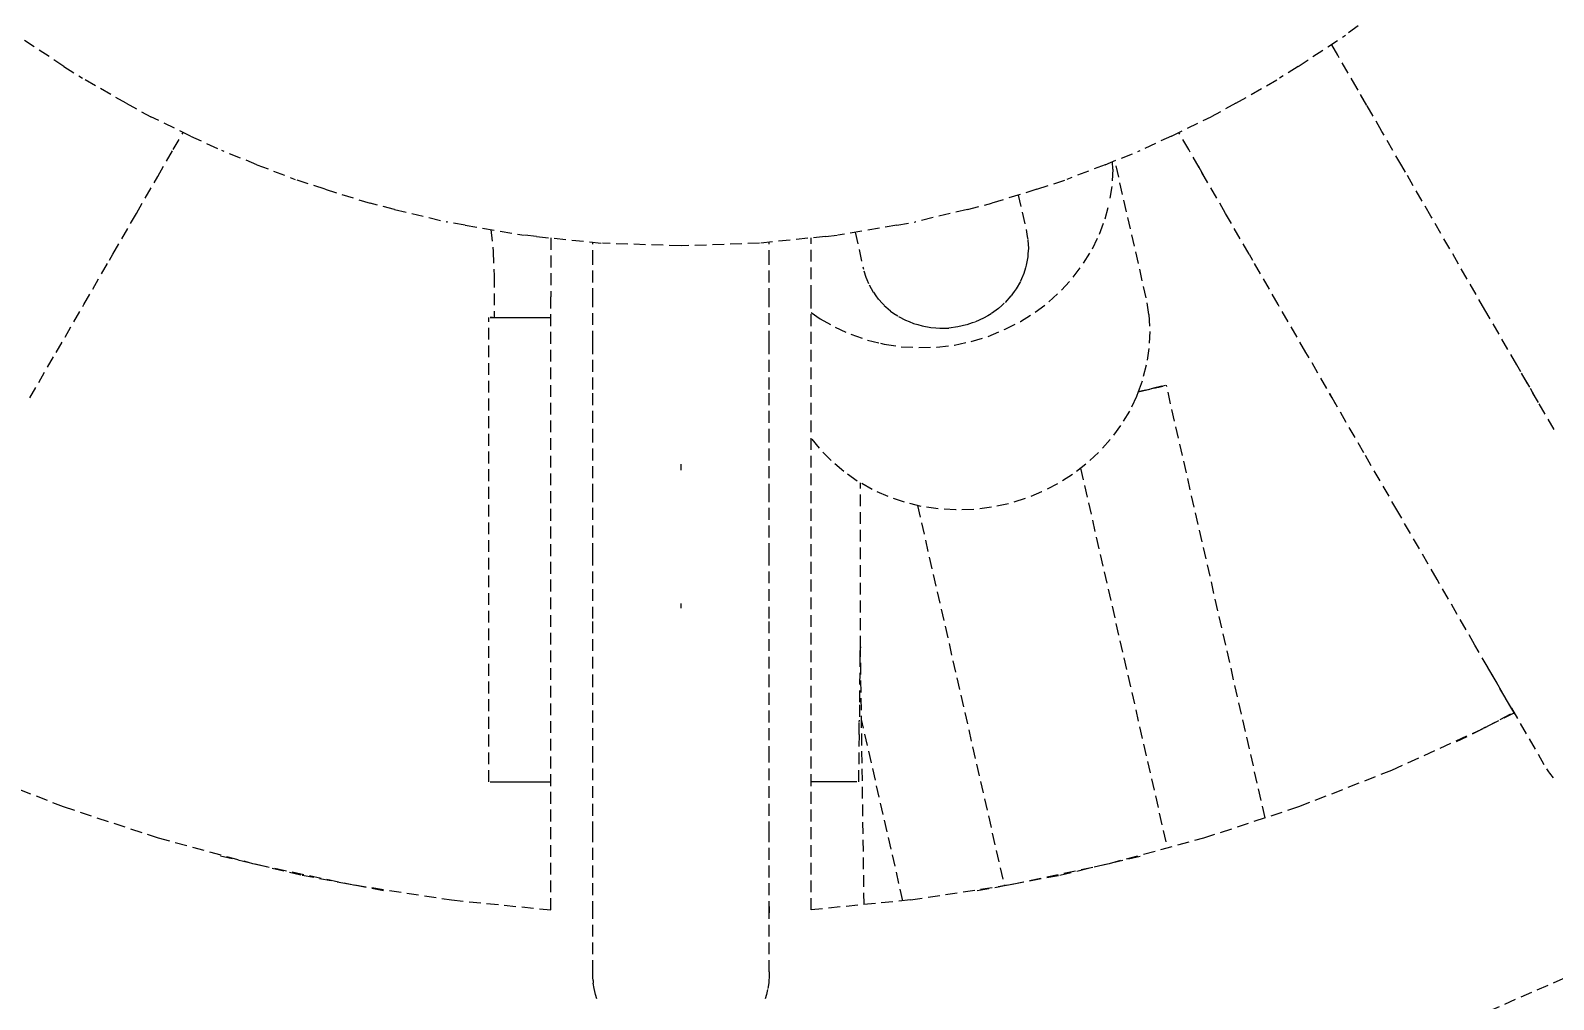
# Model space of a CAD drawing. Header units: millimetres. Extents: x -3111 to 2953, y -2449 to 2811.
# Drawn here: x 252.9 to 416.8, y -23.8 to 80.5 of the extents above; entities that cross this region are included whole.
import ezdxf

# ---------------------------------------------------------------- set-up
doc = ezdxf.new("R2010")
doc.units = ezdxf.units.MM
doc.linetypes.add('HIDDEN', pattern=[1.905, 1.27, -0.635])
for name, color, linetype in [('DIKOM_ЗОНА', 90, 'Continuous'), ('DIKOM_ОБЪЕКТ', 7, 'Continuous'), ('DIKOM_РАЗМЕР_ЗОНА', 7, 'Continuous'), ('DIKOM_РАЗМЕР_ОБЪЕКТА', 7, 'Continuous')]:
    doc.layers.add(name, color=color, linetype=linetype)
doc.styles.add('style1', font='arialbd.ttf', dxfattribs={"width": 0.8})
doc.dimstyles.new('1-50', dxfattribs={"dimtxt": 300, "dimasz": 200, "dimexe": 100, "dimexo": 0, "dimgap": 100, "dimtad": 1, "dimtxsty": 'style1', "dimcen": 200, "dimclrd": 7, "dimclre": 7, "dimclrt": 7, "dimadec": 1, "dimazin": 2, "dimtfac": 1, "dimtmove": 0, "dimatfit": 2, "dimfxl": 0, "dimlwd": 25, "dimlwe": 18, "dimarcsym": 0})

# ---------------------------------------------------------------- blocks, each defined once
blk = doc.blocks.new('*D0')
at = {"layer": 'Defpoints', "color": 0, "transparency": 16777216}
for p in [(1362.98, 623.05), (-717.19, -260.39)]:
    blk.add_point(p, dxfattribs=at)
at = {"layer": 'DIKOM_РАЗМЕР_ОБЪЕКТА', "color": 7, "lineweight": 25, "transparency": 16777216}
for p, q in [((1362.98, 623.05), (2780.32, 1224.99)), ((-533.11, -182.21), (1178.9, 544.87))]:
    blk.add_line(p, q, dxfattribs=at)
at = {"layer": 'DIKOM_РАЗМЕР_ОБЪЕКТА', "color": 7, "transparency": 16777216}
for points in [[(1165.87, 575.55), (1191.93, 514.19), (1362.98, 623.05)], [(-546.14, -151.53), (-520.08, -212.89), (-717.19, -260.39)]]:
    blk.add_solid(points, dxfattribs=at)
at = {"layer": 'DIKOM_РАЗМЕР_ОБЪЕКТА', "color": 7, "transparency": 16777216, "insert": (2050.93, 1228.64), "char_height": 300, "attachment_point": 5, "rotation": 23.0107, "style": 'style1'}
blk.add_mtext('{\\fArial|b0|i0|c204|p34;\\H1.16667x;∅2260}', dxfattribs=at)
blk = doc.blocks.new('*D1')
at = {"layer": 'Defpoints', "color": 0, "transparency": 16777216}
for p in [(302.22, 2811.22), (-2635.43, -2447.87), (386.74, -2447.87)]:
    blk.add_point(p, dxfattribs=at)
at = {"layer": 'DIKOM_РАЗМЕР_ЗОНА', "color": 7, "lineweight": 18, "transparency": 16777216}
for p, q in [((302.22, 2811.22), (-2735.43, 2811.22)), ((386.74, -2447.87), (-2735.43, -2447.87))]:
    blk.add_line(p, q, dxfattribs=at)
at = {"layer": 'DIKOM_РАЗМЕР_ЗОНА', "color": 7, "lineweight": 25, "transparency": 16777216}
blk.add_line((-2635.43, 2611.22), (-2635.43, -2247.87), dxfattribs=at)
at = {"layer": 'DIKOM_РАЗМЕР_ЗОНА', "color": 7, "transparency": 16777216}
for points in [[(-2668.76, 2611.22), (-2602.09, 2611.22), (-2635.43, 2811.22)], [(-2668.76, -2247.87), (-2602.09, -2247.87), (-2635.43, -2447.87)]]:
    blk.add_solid(points, dxfattribs=at)
at = {"layer": 'DIKOM_РАЗМЕР_ЗОНА', "color": 7, "transparency": 16777216, "insert": (-2914.13, 265.93), "char_height": 300, "attachment_point": 5, "rotation": 90, "style": 'style1'}
blk.add_mtext('{\\fArial|b0|i0|c204|p34;\\H1.16667x;5260}', dxfattribs=at)

msp = doc.modelspace()

# ---------------------------------------------------------------- linework, layer by layer
at = {"layer": 'DIKOM_ЗОНА', "color": 3, "lineweight": 15}
msp.add_circle((322.894, 181.327), 2629.975, dxfattribs=at)
at = {"layer": 'DIKOM_ОБЪЕКТ', "color": 7, "linetype": 'HIDDEN', "lineweight": 15}
for p, q in [((395.758, 81.038), (394.403, 80.021)), ((256.471, 76.66), (251.385, 80.021)), ((389.317, 76.66), (394.403, 80.021)), ((393.587, 77.865), (392.912, 79.036)), ((395.65, 74.293), (393.587, 77.865)), ((256.471, 76.66), (258.465, 75.377)), ((389.317, 76.66), (387.323, 75.377)), ((263.175, 72.696), (258.465, 75.377)), ((382.614, 72.696), (387.323, 75.377)), ((396.71, 72.456), (395.65, 74.293)), ((263.175, 72.696), (265.846, 71.228)), ((382.614, 72.696), (379.942, 71.228)), ((398.332, 69.647), (396.04, 73.617)), ((270.113, 69.161), (265.846, 71.228)), ((375.675, 69.161), (379.942, 71.228)), ((268.248, 67.693), (269.318, 69.546)), ((270.113, 69.161), (273.492, 67.591)), ((375.675, 69.161), (372.296, 67.591)), ((377.54, 67.693), (376.47, 69.546)), ((400.471, 65.943), (398.332, 69.647)), ((266.578, 64.801), (268.248, 67.693)), ((277.26, 66.068), (273.492, 67.591)), ((368.528, 66.068), (372.296, 67.591)), ((379.6, 64.125), (377.54, 67.693)), ((277.26, 66.068), (281.369, 64.485)), ((368.528, 66.068), (364.419, 64.485)), ((369.38, 65.587), (369.259, 63.736)), ((369.38, 65.587), (369.328, 66.391)), ((372.966, 51.722), (369.593, 66.498)), ((379.21, 64.801), (378.243, 66.476)), ((400.855, 65.278), (400.471, 65.943)), ((264.283, 60.826), (266.578, 64.801)), ((284.588, 63.43), (281.369, 64.485)), ((361.201, 63.43), (364.419, 64.485)), ((381.505, 60.826), (379.21, 64.801)), ((403.606, 60.512), (400.855, 65.278)), ((284.588, 63.43), (289.439, 61.923)), ((361.201, 63.43), (356.349, 61.923)), ((359.178, 62.802), (360.082, 58.843)), ((369.259, 63.736), (368.977, 61.952)), ((261.758, 56.451), (264.283, 60.826)), ((292.066, 61.257), (289.439, 61.923)), ((292.066, 61.257), (297.665, 59.919)), ((353.722, 61.257), (348.123, 59.919)), ((353.722, 61.257), (356.349, 61.923)), ((368.536, 60.235), (368.977, 61.952)), ((384.031, 56.451), (381.505, 60.826)), ((299.666, 59.559), (297.665, 59.919)), ((299.666, 59.559), (306.009, 58.48)), ((302.426, 59.089), (302.681, 56.735)), ((346.122, 59.559), (339.779, 58.48)), ((346.122, 59.559), (348.123, 59.919)), ((367.934, 58.586), (368.536, 60.235)), ((406.583, 55.356), (403.606, 60.512)), ((307.357, 58.34), (306.009, 58.48)), ((307.357, 58.34), (314.432, 57.614)), ((308.894, 58.183), (308.894, 51.825)), ((313.403, 55.606), (313.403, 57.72)), ((322.894, 57.325), (314.432, 57.614)), ((331.356, 57.614), (322.894, 57.325)), ((338.431, 58.34), (331.356, 57.614)), ((332.386, 55.606), (332.386, 57.72)), ((336.894, 51.825), (336.894, 58.183)), ((338.431, 58.34), (339.779, 58.48)), ((341.629, 58.795), (342.533, 54.836)), ((360.081, 58.845), (360.164, 58.35)), ((360.164, 58.35), (360.22, 58.018)), ((360.231, 57.951), (360.275, 57.059)), ((367.171, 57.001), (367.934, 58.586)), ((258.623, 51.021), (261.374, 55.786)), ((261.374, 55.786), (261.758, 56.451)), ((302.681, 56.735), (302.775, 54.103)), ((360.216, 56.138), (360.056, 55.265)), ((360.239, 56.485), (360.217, 56.15)), ((360.259, 56.791), (360.239, 56.485)), ((360.276, 57.046), (360.259, 56.791)), ((366.221, 55.453), (367.171, 57.001)), ((384.031, 56.451), (384.415, 55.786)), ((387.166, 51.021), (384.415, 55.786)), ((302.775, 54.103), (302.775, 49.615)), ((313.403, 51.49), (313.403, 55.606)), ((332.386, 51.49), (332.386, 55.606)), ((342.588, 54.648), (342.785, 53.969)), ((359.784, 54.36), (359.539, 53.791)), ((359.972, 54.981), (359.787, 54.371)), ((360.051, 55.24), (359.972, 54.981)), ((365.103, 53.96), (366.221, 55.453)), ((409.412, 50.455), (406.583, 55.356)), ((342.79, 53.96), (342.902, 53.694)), ((342.902, 53.694), (343.072, 53.289)), ((343.143, 53.124), (343.586, 52.343)), ((358.955, 52.696), (358.746, 52.407)), ((359.417, 53.509), (358.961, 52.706)), ((359.539, 53.791), (359.427, 53.53)), ((362.485, 51.295), (363.847, 52.562)), ((363.847, 52.562), (365.103, 53.96)), ((255.645, 45.864), (258.623, 51.021)), ((308.894, -14.175), (308.894, 51.825)), ((313.403, 46.91), (313.403, 51.49)), ((332.386, 46.91), (332.386, 51.49)), ((336.894, -14.175), (336.894, 51.825)), ((343.594, 52.332), (343.87, 51.954)), ((343.87, 51.954), (344.124, 51.605)), ((344.132, 51.596), (344.575, 51.114)), ((344.575, 51.114), (344.747, 50.928)), ((344.756, 50.92), (344.939, 50.761)), ((357.431, 50.922), (357.068, 50.595)), ((357.683, 51.149), (357.431, 50.922)), ((358.404, 51.933), (357.777, 51.235)), ((358.572, 52.166), (358.411, 51.943)), ((358.746, 52.407), (358.572, 52.166)), ((361.028, 50.183), (362.485, 51.295)), ((373.247, 49.955), (372.966, 51.722)), ((390.143, 45.864), (387.166, 51.021)), ((302.216, -0.386), (302.216, 49.615)), ((302.338, 49.615), (302.62, 49.615)), ((302.62, 49.615), (302.338, 49.615)), ((302.62, 49.615), (303.064, 49.615)), ((303.064, 49.615), (303.667, 49.615)), ((303.667, 49.615), (304.434, 49.615)), ((304.434, 49.615), (305.386, 49.615)), ((305.386, 49.615), (306.508, 49.615)), ((306.508, 49.615), (307.769, 49.615)), ((307.769, 49.615), (308.894, 49.615)), ((336.894, 50.164), (337.871, 49.477)), ((337.871, 49.477), (339.472, 48.575)), ((344.939, 50.761), (345.447, 50.32)), ((345.456, 50.314), (345.816, 50.064)), ((345.816, 50.064), (346.215, 49.789)), ((346.315, 49.734), (347.043, 49.34)), ((347.054, 49.335), (347.455, 49.17)), ((355.445, 49.533), (354.571, 49.137)), ((355.905, 49.8), (355.456, 49.539)), ((356.281, 50.02), (355.905, 49.8)), ((357.059, 50.587), (356.307, 50.039)), ((357.715, 48.309), (359.427, 49.183)), ((359.427, 49.183), (361.028, 50.183)), ((373.247, 49.955), (373.369, 48.112)), ((412.84, 44.519), (409.412, 50.455)), ((339.472, 48.575), (341.184, 47.805)), ((341.184, 47.805), (342.961, 47.189)), ((347.455, 49.17), (347.921, 48.979)), ((347.933, 48.976), (348.375, 48.846)), ((348.375, 48.846), (348.839, 48.711)), ((348.851, 48.708), (349.785, 48.538)), ((349.798, 48.536), (350.319, 48.495)), ((350.319, 48.495), (350.75, 48.461)), ((350.762, 48.461), (351.721, 48.483)), ((352.687, 48.604), (351.733, 48.485)), ((353.146, 48.709), (352.699, 48.607)), ((353.638, 48.821), (353.146, 48.709)), ((354.244, 49.025), (353.649, 48.825)), ((354.14, 47.028), (355.938, 47.584)), ((354.56, 49.131), (354.244, 49.025)), ((355.938, 47.584), (357.715, 48.309)), ((373.369, 48.112), (373.247, 46.261)), ((313.403, 41.87), (313.403, 46.91)), ((332.386, 41.87), (332.386, 46.91)), ((342.961, 47.189), (344.371, 46.839)), ((344.371, 46.839), (344.759, 46.742)), ((344.759, 46.742), (346.586, 46.474)), ((346.586, 46.474), (348.486, 46.37)), ((348.486, 46.37), (350.412, 46.429)), ((350.412, 46.429), (352.313, 46.649)), ((352.313, 46.649), (354.14, 47.028)), ((373.247, 46.261), (372.966, 44.477)), ((252.816, 40.964), (255.645, 45.864)), ((372.966, 44.477), (372.524, 42.76)), ((393.345, 40.319), (390.143, 45.864)), ((415.187, 40.452), (412.84, 44.519)), ((372.524, 42.76), (372.112, 41.628)), ((416.85, 37.573), (413.207, 43.881)), ((313.403, 36.373), (313.403, 41.87)), ((332.386, 36.373), (332.386, 41.87)), ((371.923, 41.111), (371.159, 39.526)), ((372.111, 41.627), (371.923, 41.111)), ((372.111, 41.628), (372.975, 41.825)), ((374.742, 42.228), (372.112, 41.628)), ((372.112, 41.628), (374.742, 42.228)), ((372.112, 41.628), (373.721, 41.995)), ((372.975, 41.825), (373.721, 41.995)), ((373.721, 41.995), (374.31, 42.129)), ((374.644, 42.206), (373.741, 42)), ((374.31, 42.129), (374.742, 42.228)), ((375.018, 42.291), (374.742, 42.228)), ((375.018, 42.291), (374.742, 42.228)), ((385.764, -4.247), (375.136, 42.318)), ((392.972, 40.964), (392.702, 41.431)), ((371.159, 39.526), (370.21, 37.978)), ((396.4, 35.027), (392.972, 40.964)), ((370.21, 37.978), (369.092, 36.485)), ((313.403, 30.424), (313.403, 36.373)), ((332.386, 30.424), (332.386, 36.373)), ((337.784, 35.532), (336.894, 36.665)), ((369.092, 36.485), (367.836, 35.087)), ((339.04, 34.21), (337.784, 35.532)), ((367.836, 35.087), (366.473, 33.82)), ((400.047, 28.711), (396.4, 35.027)), ((322.894, 33.175), (322.894, 33.806)), ((340.403, 33.026), (339.159, 34.107)), ((341.859, 32.002), (340.403, 33.026)), ((366.473, 33.82), (365.017, 32.708)), ((365.894, 33.378), (375.222, -7.489)), ((343.46, 31.1), (341.859, 32.002)), ((342.216, 14.056), (342.216, 31.801)), ((363.416, 31.708), (361.704, 30.834)), ((365.017, 32.708), (363.416, 31.708)), ((313.403, 24.027), (313.403, 30.424)), ((332.386, 24.027), (332.386, 30.424)), ((345.172, 30.33), (343.46, 31.1)), ((346.95, 29.713), (345.172, 30.33)), ((348.747, 29.267), (346.95, 29.713)), ((358.129, 29.553), (356.302, 29.174)), ((359.926, 30.109), (358.129, 29.553)), ((361.704, 30.834), (359.926, 30.109)), ((348.346, 29.367), (357.685, -11.548)), ((350.574, 28.999), (348.747, 29.267)), ((352.475, 28.895), (350.574, 28.999)), ((354.401, 28.954), (352.475, 28.895)), ((356.302, 29.174), (354.401, 28.954)), ((404.269, 21.398), (400.047, 28.711)), ((313.403, 17.187), (313.403, 24.027)), ((332.386, 17.187), (332.386, 24.027)), ((408.34, 14.346), (404.269, 21.398)), ((322.894, 18.318), (322.894, 18.833)), ((313.403, 9.909), (313.403, 17.187)), ((332.386, 9.909), (332.386, 17.187)), ((342.148, 13.265), (342.104, 7.893)), ((342.16, 14.278), (342.148, 13.266)), ((342.181, 14.335), (342.216, 14.056)), ((342.598, -13.608), (342.216, 14.067)), ((412.622, 6.93), (408.34, 14.346)), ((412.274, 7.532), (409.706, 11.979)), ((313.403, 2.2), (313.403, 9.909)), ((332.386, 2.2), (332.386, 9.909)), ((342.104, 7.891), (342.094, 6.247)), ((406.368, 3.941), (412.563, 7.032)), ((409.384, 5.446), (412.526, 7.095)), ((412.274, 7.532), (416.025, 1.028)), ((342.066, 4.694), (342.086, 6.032)), ((342.086, 6.029), (342.094, 6.247)), ((346.777, -13.193), (342.323, 6.323)), ((399.398, 0.872), (409.068, 5.289)), ((408.98, 5.248), (409.529, 5.522)), ((342.066, 4.694), (341.992, -0.151)), ((313.403, -5.936), (313.403, 2.2)), ((332.386, -5.936), (332.386, 2.2)), ((246.39, 0.872), (256.41, -3.055)), ((389.378, -3.055), (399.398, 0.872)), ((416.025, 1.028), (416.248, 0.693)), ((416.248, 0.693), (416.363, 0.534)), ((416.363, 0.534), (416.75, 0.053)), ((302.338, -0.386), (302.62, -0.386)), ((302.338, -0.386), (302.62, -0.386)), ((302.62, -0.386), (303.064, -0.386)), ((302.62, -0.386), (303.064, -0.386)), ((303.064, -0.386), (303.667, -0.386)), ((303.064, -0.386), (303.667, -0.386)), ((303.667, -0.386), (304.434, -0.386)), ((303.667, -0.386), (304.434, -0.386)), ((304.434, -0.386), (305.386, -0.386)), ((304.434, -0.386), (305.386, -0.386)), ((305.386, -0.386), (306.508, -0.386)), ((305.386, -0.386), (306.508, -0.386)), ((306.508, -0.386), (307.769, -0.386)), ((306.508, -0.386), (307.769, -0.386)), ((307.769, -0.386), (308.894, -0.386)), ((307.769, -0.386), (308.894, -0.386)), ((337.924, -0.386), (336.894, -0.386)), ((339.046, -0.386), (337.924, -0.386)), ((339.999, -0.386), (339.046, -0.386)), ((340.765, -0.386), (339.999, -0.386)), ((341.369, -0.386), (340.765, -0.386)), ((341.812, -0.386), (341.369, -0.386)), ((341.992, -0.144), (341.988, -0.386)), ((256.41, -3.055), (266.631, -6.426)), ((379.158, -6.426), (389.378, -3.055)), ((266.631, -6.426), (276.789, -9.169)), ((313.403, -14.491), (313.403, -5.936)), ((332.386, -14.491), (332.386, -5.936)), ((369.004, -9.167), (379.158, -6.426)), ((273.341, -8.352), (282.13, -10.433)), ((276.68, -9.139), (277.474, -9.327)), ((277.329, -9.297), (287.272, -11.403)), ((358.522, -11.402), (368.452, -9.298)), ((363.658, -10.433), (372.447, -8.352)), ((368.316, -9.327), (369.107, -9.14)), ((282.13, -10.433), (291.005, -12.107)), ((287.127, -11.372), (287.842, -11.507)), ((354.782, -12.107), (363.658, -10.433)), ((357.946, -11.507), (358.662, -11.372)), ((287.742, -11.492), (298.184, -13.112)), ((298.184, -13.112), (308.894, -14.175)), ((347.604, -13.112), (336.894, -14.175)), ((347.604, -13.112), (358.042, -11.492)), ((313.399, -20.854), (313.403, -13.796)), ((313.403, -14.491), (313.403, -13.796)), ((332.389, -20.854), (332.386, -13.796)), ((332.386, -13.796), (332.386, -14.491)), ((313.402, -21.458), (313.399, -20.854)), ((332.389, -20.854), (332.387, -21.435)), ((313.424, -21.784), (313.402, -21.458)), ((313.424, -21.784), (313.453, -22.052)), ((313.553, -22.659), (313.453, -22.052)), ((313.7, -23.275), (313.553, -22.659)), ((332.216, -22.755), (332.09, -23.272)), ((332.337, -22.034), (332.238, -22.648)), ((332.364, -21.784), (332.337, -22.034)), ((332.387, -21.435), (332.364, -21.784)), ((409.812, -25.082), (417.852, -21.553)), ((313.849, -23.767), (313.7, -23.275)), ((332.09, -23.272), (331.939, -23.767))]:
    msp.add_line(p, q, dxfattribs=at)

# ---------------------------------------------------------------- dimensions: what is measured, and where the dimension line sits
at = {"layer": 'DIKOM_РАЗМЕР_ЗОНА'}
dim = msp.add_linear_dim(base=(-2635.426, -2447.873), p1=(302.219, 2811.221), p2=(386.738, -2447.873), angle=90, text='{\\fArial|b0|i0|c204|p34;\\H1.16667x;5260}', dimstyle='1-50', dxfattribs=at)
dim.commit()
dim.dimension.update_dxf_attribs({"geometry": '*D1', "text_midpoint": (-2635.426, 265.934), "dimtype": 160})
at = {"layer": 'DIKOM_РАЗМЕР_ОБЪЕКТА'}
dim = msp.add_diameter_dim_2p(p1=(-717.193, -260.394), p2=(1362.983, 623.048), text='{\\fArial|b0|i0|c204|p34;\\H1.16667x;<>}', dimstyle='1-50', dxfattribs=at)
dim.commit()
dim.dimension.update_dxf_attribs({"geometry": '*D0', "text_midpoint": (2163.697, 963.108), "dimtype": 163})

doc.saveas('drawing.dxf')
